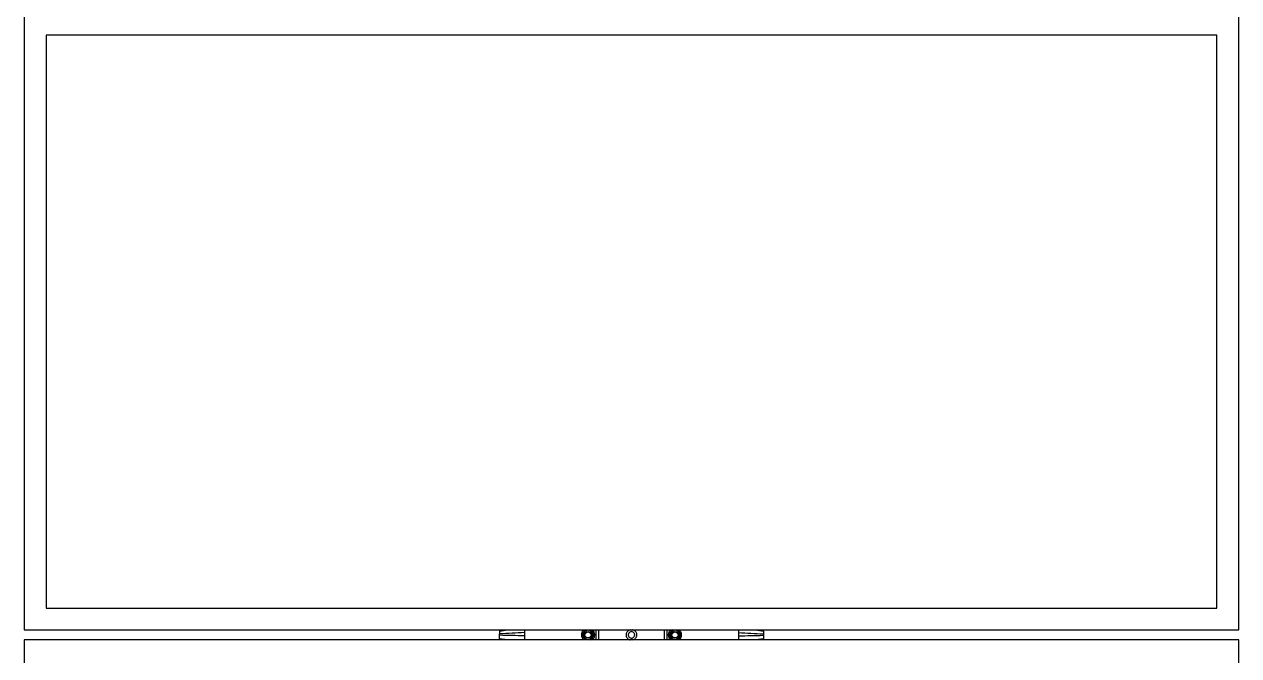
# Model space of a CAD drawing. Header units: inches. Extents: x -1851 to 6314, y -1304 to 4687.
# Drawn here: x 1504.9 to 1594.5, y 1555.6 to 1602.1 of the extents above; entities that cross this region are included whole.
import ezdxf

# ---------------------------------------------------------------- set-up
doc = ezdxf.new("R2010")
doc.units = ezdxf.units.IN
doc.header["$MEASUREMENT"] = 0
doc.layers.add('E-ARRY-TABL', color=9, linetype='Continuous')

# ---------------------------------------------------------------- blocks, each defined once
blk = doc.blocks.new('A$C1ac49d95')
at = {"layer": 'E-ARRY-TABL'}
for p, q in [((0, 1614.895), (0, 1569.484)), ((89.54, 1569.484), (89.54, 1614.895)), ((1.602, 1613.293), (1.602, 1571.086)), ((87.938, 1613.293), (1.602, 1613.293)), ((87.938, 1571.086), (87.938, 1613.293)), ((1.602, 1571.086), (87.938, 1571.086)), ((1.602, 1571.086), (87.938, 1571.086)), ((0, 1569.484), (89.54, 1569.484)), ((0, 1569.484), (89.54, 1569.484)), ((89.54, 1568.752), (0, 1568.752)), ((0, 1568.752), (0, 1523.341)), ((89.54, 1568.752), (0, 1568.752)), ((89.54, 1568.752), (0, 1568.752)), ((35.042, 1569.404), (35.628, 1569.484)), ((35.042, 1569.404), (35.628, 1569.484)), ((35.629, 1568.752), (35.042, 1568.831)), ((35.629, 1568.752), (35.042, 1568.831)), ((41.231, 1569.476), (41.24, 1569.484)), ((41.231, 1569.476), (41.24, 1569.484)), ((41.606, 1569.484), (41.735, 1569.409)), ((41.606, 1569.484), (41.735, 1569.409)), ((41.744, 1569.484), (41.77, 1569.47)), ((41.744, 1569.484), (41.77, 1569.47)), ((41.9, 1568.76), (41.891, 1568.752)), ((41.9, 1568.76), (41.891, 1568.752)), ((47.643, 1569.478), (47.649, 1569.484)), ((47.643, 1569.478), (47.649, 1569.484)), ((47.796, 1568.752), (47.767, 1568.767)), ((47.796, 1568.752), (47.767, 1568.767)), ((47.932, 1568.752), (47.803, 1568.827)), ((47.932, 1568.752), (47.803, 1568.827)), ((48.306, 1568.757), (48.3, 1568.752)), ((48.306, 1568.757), (48.3, 1568.752)), ((53.911, 1569.484), (54.498, 1569.404)), ((53.911, 1569.484), (54.498, 1569.404)), ((54.498, 1568.831), (53.911, 1568.752)), ((54.498, 1568.831), (53.911, 1568.752)), ((89.54, 1523.341), (89.54, 1568.752))]:
    blk.add_line(p, q, dxfattribs=at)
for centre, radius in [((41.566, 1569.118), 0.241), ((41.566, 1569.118), 0.241), ((41.566, 1569.118), 0.229), ((41.566, 1569.118), 0.229), ((47.974, 1569.118), 0.241), ((47.974, 1569.118), 0.241), ((47.974, 1569.118), 0.229), ((47.974, 1569.118), 0.229)]:
    blk.add_circle(centre, radius, dxfattribs=at)
for centre, radius, start, end in [((41.566, 1569.118), 0.49, 166.74756, 177.99756), ((41.566, 1569.118), 0.49, 166.74756, 177.99756), ((41.566, 1569.118), 0.49, 177.99756, 189.24756), ((41.566, 1569.118), 0.49, 177.99756, 189.24756), ((41.566, 1569.118), 0.49, 189.24756, 200.49756), ((41.566, 1569.118), 0.49, 189.24756, 200.49756), ((41.566, 1569.118), 0.49, 155.49756, 166.74756), ((41.566, 1569.118), 0.49, 155.49756, 166.74756), ((41.566, 1569.118), 0.49, 200.49756, 211.74756), ((41.566, 1569.118), 0.49, 200.49756, 211.74756), ((41.566, 1569.118), 0.49, 144.24756, 155.49756), ((41.566, 1569.118), 0.49, 144.24756, 155.49756), ((41.566, 1569.118), 0.49, 211.74756, 222.99756), ((41.566, 1569.118), 0.49, 211.74756, 222.99756), ((41.566, 1569.118), 0.407, 115.98923, 244.01077), ((41.566, 1569.118), 0.407, 115.98923, 244.01077), ((41.566, 1569.118), 0.49, 132.99756, 144.24756), ((41.566, 1569.118), 0.49, 132.99756, 144.24756), ((41.566, 1569.118), 0.49, 222.99756, 228.38839), ((41.566, 1569.118), 0.49, 222.99756, 228.38839), ((41.566, 1569.118), 0.337, 119.87256, 179.87256), ((41.566, 1569.118), 0.337, 119.87256, 179.87256), ((41.566, 1569.118), 0.337, 179.87256, 239.87256), ((41.566, 1569.118), 0.337, 179.87256, 239.87256), ((41.566, 1569.118), 0.337, 239.87256, 299.87256), ((41.566, 1569.118), 0.337, 239.87256, 299.87256), ((41.566, 1569.118), 0.337, 59.87256, 119.87256), ((41.566, 1569.118), 0.337, 59.87256, 119.87256), ((41.566, 1569.118), 0.337, 299.87256, 359.87256), ((41.566, 1569.118), 0.337, 299.87256, 359.87256), ((41.566, 1569.118), 0.337, 359.87256, 59.87256), ((41.566, 1569.118), 0.337, 359.87256, 59.87256), ((41.566, 1569.118), 0.407, 295.98923, 59.87256), ((41.566, 1569.118), 0.407, 295.98923, 59.87256), ((41.566, 1569.118), 0.49, 42.99756, 48.38839), ((41.566, 1569.118), 0.49, 42.99756, 48.38839), ((41.566, 1569.118), 0.49, 312.99756, 324.24756), ((41.566, 1569.118), 0.49, 312.99756, 324.24756), ((41.566, 1569.118), 0.49, 31.74756, 42.99756), ((41.566, 1569.118), 0.49, 31.74756, 42.99756), ((41.566, 1569.118), 0.49, 324.24756, 335.49756), ((41.566, 1569.118), 0.49, 324.24756, 335.49756), ((41.566, 1569.118), 0.49, 20.49756, 31.74756), ((41.566, 1569.118), 0.49, 20.49756, 31.74756), ((41.566, 1569.118), 0.49, 335.49756, 346.74756), ((41.566, 1569.118), 0.49, 335.49756, 346.74756), ((41.566, 1569.118), 0.49, 9.24756, 20.49756), ((41.566, 1569.118), 0.49, 9.24756, 20.49756), ((41.566, 1569.118), 0.49, 346.74756, 357.99756), ((41.566, 1569.118), 0.49, 346.74756, 357.99756), ((41.566, 1569.118), 0.49, 357.99756, 9.24756), ((41.566, 1569.118), 0.49, 357.99756, 9.24756), ((47.974, 1569.118), 0.49, 177.6185, 188.8685), ((47.974, 1569.118), 0.49, 177.6185, 188.8685), ((47.974, 1569.118), 0.49, 166.3685, 177.6185), ((47.974, 1569.118), 0.49, 166.3685, 177.6185), ((47.974, 1569.118), 0.49, 188.8685, 200.1185), ((47.974, 1569.118), 0.49, 188.8685, 200.1185), ((47.974, 1569.118), 0.49, 155.1185, 166.3685), ((47.974, 1569.118), 0.49, 155.1185, 166.3685), ((47.974, 1569.118), 0.49, 200.1185, 211.3685), ((47.974, 1569.118), 0.49, 200.1185, 211.3685), ((47.974, 1569.118), 0.49, 143.8685, 155.1185), ((47.974, 1569.118), 0.49, 143.8685, 155.1185), ((47.974, 1569.118), 0.49, 211.3685, 222.6185), ((47.974, 1569.118), 0.49, 211.3685, 222.6185), ((47.974, 1569.118), 0.407, 115.98923, 239.4935), ((47.974, 1569.118), 0.407, 115.98923, 239.4935), ((47.974, 1569.118), 0.49, 132.6185, 143.8685), ((47.974, 1569.118), 0.49, 132.6185, 143.8685), ((47.974, 1569.118), 0.49, 222.6185, 228.38839), ((47.974, 1569.118), 0.49, 222.6185, 228.38839), ((47.974, 1569.118), 0.337, 119.4935, 179.4935), ((47.974, 1569.118), 0.337, 119.4935, 179.4935), ((47.974, 1569.118), 0.337, 179.4935, 239.4935), ((47.974, 1569.118), 0.337, 179.4935, 239.4935), ((47.974, 1569.118), 0.337, 239.4935, 299.4935), ((47.974, 1569.118), 0.337, 239.4935, 299.4935), ((47.974, 1569.118), 0.337, 59.4935, 119.4935), ((47.974, 1569.118), 0.337, 59.4935, 119.4935), ((47.974, 1569.118), 0.337, 299.4935, 359.4935), ((47.974, 1569.118), 0.337, 299.4935, 359.4935), ((47.974, 1569.118), 0.337, 359.4935, 59.4935), ((47.974, 1569.118), 0.337, 359.4935, 59.4935), ((47.974, 1569.118), 0.407, 295.98923, 64.01077), ((47.974, 1569.118), 0.407, 295.98923, 64.01077), ((47.974, 1569.118), 0.49, 42.6185, 48.38839), ((47.974, 1569.118), 0.49, 42.6185, 48.38839), ((47.974, 1569.118), 0.49, 312.6185, 323.8685), ((47.974, 1569.118), 0.49, 312.6185, 323.8685), ((47.974, 1569.118), 0.49, 31.3685, 42.6185), ((47.974, 1569.118), 0.49, 31.3685, 42.6185), ((47.974, 1569.118), 0.49, 323.8685, 335.1185), ((47.974, 1569.118), 0.49, 323.8685, 335.1185), ((47.974, 1569.118), 0.49, 20.1185, 31.3685), ((47.974, 1569.118), 0.49, 20.1185, 31.3685), ((47.974, 1569.118), 0.49, 335.1185, 346.3685), ((47.974, 1569.118), 0.49, 335.1185, 346.3685), ((47.974, 1569.118), 0.49, 8.8685, 20.1185), ((47.974, 1569.118), 0.49, 8.8685, 20.1185), ((47.974, 1569.118), 0.49, 346.3685, 357.6185), ((47.974, 1569.118), 0.49, 346.3685, 357.6185), ((47.974, 1569.118), 0.49, 357.6185, 8.8685), ((47.974, 1569.118), 0.49, 357.6185, 8.8685)]:
    blk.add_arc(centre, radius, start, end, dxfattribs=at)
for points, knots in [([(35.042, 1569.484), (35.042, 1569.476), (35.042, 1569.434), (35.042, 1569.417), (35.042, 1569.404)], [0, 0, 0, 0, 0.203252, 1, 1, 1, 1]), ([(35.042, 1569.484), (35.042, 1569.476), (35.042, 1569.434), (35.042, 1569.417), (35.042, 1569.404)], [0, 0, 0, 0, 0.203252, 1, 1, 1, 1]), ([(35.042, 1569.404), (35.042, 1569.389), (35.042, 1569.361), (35.042, 1569.329), (35.042, 1569.303), (35.042, 1569.26), (35.042, 1569.221), (35.042, 1569.198), (35.042, 1569.196)], [0, 0, 0, 0, 0.336782, 0.635414, 0.762435, 0.874639, 0.986818, 1, 1, 1, 1]), ([(35.042, 1569.404), (35.042, 1569.389), (35.042, 1569.361), (35.042, 1569.329), (35.042, 1569.303), (35.042, 1569.26), (35.042, 1569.221), (35.042, 1569.198), (35.042, 1569.196)], [0, 0, 0, 0, 0.336782, 0.635414, 0.762435, 0.874639, 0.986818, 1, 1, 1, 1]), ([(36.88, 1569.293), (36.574, 1569.273), (35.962, 1569.232), (35.349, 1569.208), (35.042, 1569.196)], [0, 0, 0, 0, 0.50005, 1, 1, 1, 1]), ([(36.88, 1569.293), (36.574, 1569.273), (35.962, 1569.232), (35.349, 1569.208), (35.042, 1569.196)], [0, 0, 0, 0, 0.50005, 1, 1, 1, 1]), ([(35.042, 1569.088), (35.042, 1569.091), (35.042, 1569.096), (35.042, 1569.103), (35.042, 1569.107), (35.042, 1569.111), (35.042, 1569.112), (35.042, 1569.115), (35.042, 1569.12), (35.042, 1569.127), (35.042, 1569.135), (35.042, 1569.149), (35.042, 1569.169), (35.042, 1569.186), (35.042, 1569.196)], [0, 0, 0, 0, 0.088793, 0.125267, 0.198197, 0.211435, 0.224673, 0.237912, 0.290865, 0.355531, 0.420207, 0.526263, 0.726626, 1, 1, 1, 1]), ([(35.042, 1569.088), (35.042, 1569.091), (35.042, 1569.096), (35.042, 1569.103), (35.042, 1569.107), (35.042, 1569.111), (35.042, 1569.112), (35.042, 1569.115), (35.042, 1569.12), (35.042, 1569.127), (35.042, 1569.135), (35.042, 1569.149), (35.042, 1569.169), (35.042, 1569.186), (35.042, 1569.196)], [0, 0, 0, 0, 0.088793, 0.125267, 0.198197, 0.211435, 0.224673, 0.237912, 0.290865, 0.355531, 0.420207, 0.526263, 0.726626, 1, 1, 1, 1]), ([(36.88, 1569.039), (36.574, 1569.05), (35.962, 1569.072), (35.349, 1569.082), (35.042, 1569.088)], [0, 0, 0, 0, 0.500037, 1, 1, 1, 1]), ([(35.042, 1568.831), (35.042, 1568.836), (35.042, 1568.866), (35.042, 1568.892), (35.042, 1568.938), (35.042, 1568.98), (35.042, 1569.031), (35.042, 1569.069), (35.042, 1569.088)], [0, 0, 0, 0, 0.104408, 0.610093, 0.713229, 0.816381, 0.906958, 1, 1, 1, 1]), ([(36.88, 1569.039), (36.574, 1569.05), (35.962, 1569.072), (35.349, 1569.082), (35.042, 1569.088)], [0, 0, 0, 0, 0.500037, 1, 1, 1, 1]), ([(35.042, 1568.831), (35.042, 1568.836), (35.042, 1568.866), (35.042, 1568.892), (35.042, 1568.938), (35.042, 1568.98), (35.042, 1569.031), (35.042, 1569.069), (35.042, 1569.088)], [0, 0, 0, 0, 0.104408, 0.610093, 0.713229, 0.816381, 0.906958, 1, 1, 1, 1]), ([(35.042, 1568.831), (35.042, 1568.817), (35.042, 1568.801), (35.042, 1568.759), (35.042, 1568.752)], [0, 0, 0, 0, 0.829246, 1, 1, 1, 1]), ([(35.042, 1568.831), (35.042, 1568.817), (35.042, 1568.801), (35.042, 1568.759), (35.042, 1568.752)], [0, 0, 0, 0, 0.829246, 1, 1, 1, 1]), ([(36.878, 1569.484), (36.878, 1569.471), (36.879, 1569.443), (36.88, 1569.378), (36.88, 1569.321), (36.88, 1569.293)], [0, 0, 0, 0, 0.284877, 0.644723, 1, 1, 1, 1]), ([(36.878, 1569.484), (36.878, 1569.471), (36.879, 1569.443), (36.88, 1569.378), (36.88, 1569.321), (36.88, 1569.293)], [0, 0, 0, 0, 0.284877, 0.644723, 1, 1, 1, 1]), ([(36.88, 1569.039), (36.88, 1569.011), (36.88, 1568.949), (36.88, 1568.864), (36.879, 1568.793), (36.878, 1568.764), (36.878, 1568.752)], [0, 0, 0, 0, 0.237682, 0.511298, 0.79146, 1, 1, 1, 1]), ([(36.88, 1569.039), (36.88, 1569.011), (36.88, 1568.949), (36.88, 1568.864), (36.879, 1568.793), (36.878, 1568.764), (36.878, 1568.752)], [0, 0, 0, 0, 0.237682, 0.511298, 0.79146, 1, 1, 1, 1]), ([(36.88, 1569.293), (36.88, 1569.254), (36.88, 1569.207), (36.88, 1569.152), (36.88, 1569.127), (36.88, 1569.106), (36.88, 1569.09), (36.88, 1569.079), (36.88, 1569.063), (36.88, 1569.048), (36.88, 1569.039)], [0, 0, 0, 0, 0.473901, 0.566584, 0.646097, 0.76529, 0.812852, 0.824689, 0.893505, 1, 1, 1, 1]), ([(36.88, 1569.293), (36.88, 1569.254), (36.88, 1569.207), (36.88, 1569.152), (36.88, 1569.127), (36.88, 1569.106), (36.88, 1569.09), (36.88, 1569.079), (36.88, 1569.063), (36.88, 1569.048), (36.88, 1569.039)], [0, 0, 0, 0, 0.473901, 0.566584, 0.646097, 0.76529, 0.812852, 0.824689, 0.893505, 1, 1, 1, 1]), ([(41.228, 1569.119), (41.228, 1569.123), (41.229, 1569.189), (41.229, 1569.253), (41.229, 1569.313)], [0, 0, 0, 0, 0.07022, 1, 1, 1, 1]), ([(41.228, 1569.119), (41.228, 1569.123), (41.229, 1569.189), (41.229, 1569.253), (41.229, 1569.313)], [0, 0, 0, 0, 0.07022, 1, 1, 1, 1]), ([(41.228, 1568.924), (41.228, 1568.955), (41.228, 1569.019), (41.228, 1569.085), (41.228, 1569.119)], [0, 0, 0, 0, 0.495458, 1, 1, 1, 1]), ([(41.228, 1568.924), (41.228, 1568.955), (41.228, 1569.019), (41.228, 1569.085), (41.228, 1569.119)], [0, 0, 0, 0, 0.495458, 1, 1, 1, 1]), ([(41.396, 1568.826), (41.352, 1568.852), (41.295, 1568.885), (41.24, 1568.917), (41.228, 1568.924)], [0, 0, 0, 0, 0.774619, 1, 1, 1, 1]), ([(41.396, 1568.826), (41.352, 1568.852), (41.295, 1568.885), (41.24, 1568.917), (41.228, 1568.924)], [0, 0, 0, 0, 0.774619, 1, 1, 1, 1]), ([(41.229, 1569.313), (41.256, 1569.329), (41.312, 1569.361), (41.369, 1569.394), (41.398, 1569.41)], [0, 0, 0, 0, 0.495458, 1, 1, 1, 1]), ([(41.229, 1569.313), (41.256, 1569.329), (41.312, 1569.361), (41.369, 1569.394), (41.398, 1569.41)], [0, 0, 0, 0, 0.495458, 1, 1, 1, 1]), ([(41.525, 1568.752), (41.496, 1568.768), (41.454, 1568.793), (41.41, 1568.818), (41.396, 1568.826)], [0, 0, 0, 0, 0.681174, 1, 1, 1, 1]), ([(41.525, 1568.752), (41.496, 1568.768), (41.454, 1568.793), (41.41, 1568.818), (41.396, 1568.826)], [0, 0, 0, 0, 0.681174, 1, 1, 1, 1]), ([(41.398, 1569.41), (41.402, 1569.412), (41.445, 1569.437), (41.488, 1569.462), (41.526, 1569.484)], [0, 0, 0, 0, 0.092197, 1, 1, 1, 1]), ([(41.398, 1569.41), (41.402, 1569.412), (41.445, 1569.437), (41.488, 1569.462), (41.526, 1569.484)], [0, 0, 0, 0, 0.092197, 1, 1, 1, 1]), ([(41.733, 1568.825), (41.729, 1568.823), (41.686, 1568.798), (41.643, 1568.774), (41.605, 1568.752)], [0, 0, 0, 0, 0.092197, 1, 1, 1, 1]), ([(41.733, 1568.825), (41.729, 1568.823), (41.686, 1568.798), (41.643, 1568.774), (41.605, 1568.752)], [0, 0, 0, 0, 0.092197, 1, 1, 1, 1]), ([(41.902, 1568.922), (41.875, 1568.907), (41.819, 1568.875), (41.762, 1568.842), (41.733, 1568.825)], [0, 0, 0, 0, 0.495458, 1, 1, 1, 1]), ([(41.902, 1568.922), (41.875, 1568.907), (41.819, 1568.875), (41.762, 1568.842), (41.733, 1568.825)], [0, 0, 0, 0, 0.495458, 1, 1, 1, 1]), ([(41.735, 1569.409), (41.749, 1569.401), (41.806, 1569.368), (41.861, 1569.336), (41.903, 1569.312)], [0, 0, 0, 0, 0.243166, 1, 1, 1, 1]), ([(41.735, 1569.409), (41.749, 1569.401), (41.806, 1569.368), (41.861, 1569.336), (41.903, 1569.312)], [0, 0, 0, 0, 0.243166, 1, 1, 1, 1]), ([(41.903, 1569.117), (41.903, 1569.112), (41.903, 1569.047), (41.902, 1568.982), (41.902, 1568.922)], [0, 0, 0, 0, 0.07022, 1, 1, 1, 1]), ([(41.903, 1569.117), (41.903, 1569.112), (41.903, 1569.047), (41.902, 1568.982), (41.902, 1568.922)], [0, 0, 0, 0, 0.07022, 1, 1, 1, 1]), ([(41.903, 1569.312), (41.903, 1569.28), (41.903, 1569.216), (41.903, 1569.15), (41.903, 1569.117)], [0, 0, 0, 0, 0.495458, 1, 1, 1, 1]), ([(41.903, 1569.312), (41.903, 1569.28), (41.903, 1569.216), (41.903, 1569.15), (41.903, 1569.117)], [0, 0, 0, 0, 0.495458, 1, 1, 1, 1]), ([(42.133, 1569.484), (42.133, 1569.455), (42.135, 1569.211), (42.134, 1568.967), (42.133, 1568.752)], [0, 0, 0, 0, 0.11696, 1, 1, 1, 1]), ([(42.133, 1569.484), (42.133, 1569.455), (42.135, 1569.211), (42.134, 1568.967), (42.133, 1568.752)], [0, 0, 0, 0, 0.11696, 1, 1, 1, 1]), ([(42.361, 1568.752), (42.362, 1568.968), (42.363, 1569.212), (42.362, 1569.456), (42.361, 1569.484)], [0, 0, 0, 0, 0.884967, 1, 1, 1, 1]), ([(42.361, 1568.752), (42.362, 1568.968), (42.363, 1569.212), (42.362, 1569.456), (42.361, 1569.484)], [0, 0, 0, 0, 0.884967, 1, 1, 1, 1]), ([(44.699, 1569.484), (44.679, 1569.482), (44.616, 1569.475), (44.521, 1569.419), (44.43, 1569.326), (44.377, 1569.206), (44.368, 1569.077), (44.405, 1568.952), (44.483, 1568.848), (44.583, 1568.775), (44.659, 1568.759), (44.692, 1568.752)], [0, 0, 0, 0, 0.055467, 0.17874, 0.301068, 0.422075, 0.541486, 0.660551, 0.781494, 0.905316, 1, 1, 1, 1]), ([(44.699, 1569.484), (44.679, 1569.482), (44.616, 1569.475), (44.521, 1569.419), (44.43, 1569.326), (44.377, 1569.206), (44.368, 1569.077), (44.405, 1568.952), (44.483, 1568.848), (44.583, 1568.775), (44.659, 1568.759), (44.692, 1568.752)], [0, 0, 0, 0, 0.055467, 0.17874, 0.301068, 0.422075, 0.541486, 0.660551, 0.781494, 0.905316, 1, 1, 1, 1]), ([(45.002, 1569.17), (45.005, 1569.144), (45.011, 1569.099), (44.993, 1569.028), (44.958, 1568.965), (44.897, 1568.912), (44.822, 1568.881), (44.741, 1568.877), (44.663, 1568.9), (44.597, 1568.948), (44.551, 1569.014), (44.529, 1569.092), (44.534, 1569.173), (44.555, 1569.223), (44.584, 1569.268), (44.62, 1569.308), (44.691, 1569.347), (44.771, 1569.36), (44.851, 1569.346), (44.921, 1569.306), (44.976, 1569.246), (44.993, 1569.195), (45.002, 1569.17)], [0, 0, 0, 0, 0.053183, 0.090052, 0.143931, 0.197508, 0.250694, 0.303997, 0.357752, 0.411589, 0.465007, 0.518158, 0.571608, 0.625348, 0.625461, 0.67919, 0.732472, 0.785669, 0.839276, 0.893156, 0.946741, 1, 1, 1, 1]), ([(45.002, 1569.17), (45.005, 1569.144), (45.011, 1569.099), (44.993, 1569.028), (44.958, 1568.965), (44.897, 1568.912), (44.822, 1568.881), (44.741, 1568.877), (44.663, 1568.9), (44.597, 1568.948), (44.551, 1569.014), (44.529, 1569.092), (44.534, 1569.173), (44.555, 1569.223), (44.584, 1569.268), (44.62, 1569.308), (44.691, 1569.347), (44.771, 1569.36), (44.851, 1569.346), (44.921, 1569.306), (44.976, 1569.246), (44.993, 1569.195), (45.002, 1569.17)], [0, 0, 0, 0, 0.053183, 0.090052, 0.143931, 0.197508, 0.250694, 0.303997, 0.357752, 0.411589, 0.465007, 0.518158, 0.571608, 0.625348, 0.625461, 0.67919, 0.732472, 0.785669, 0.839276, 0.893156, 0.946741, 1, 1, 1, 1]), ([(45.164, 1569.075), (45.164, 1569.117), (45.166, 1569.203), (45.112, 1569.322), (45.022, 1569.417), (44.926, 1569.474), (44.861, 1569.481), (44.84, 1569.484)], [0, 0, 0, 0, 0.218328, 0.438188, 0.662256, 0.891223, 1, 1, 1, 1]), ([(45.164, 1569.075), (45.164, 1569.117), (45.166, 1569.203), (45.112, 1569.322), (45.022, 1569.417), (44.926, 1569.474), (44.861, 1569.481), (44.84, 1569.484)], [0, 0, 0, 0, 0.218328, 0.438188, 0.662256, 0.891223, 1, 1, 1, 1]), ([(44.862, 1568.752), (44.902, 1568.764), (44.983, 1568.789), (45.082, 1568.875), (45.144, 1568.975), (45.158, 1569.046), (45.164, 1569.075)], [0, 0, 0, 0, 0.263745, 0.540159, 0.814037, 1, 1, 1, 1]), ([(44.862, 1568.752), (44.902, 1568.764), (44.983, 1568.789), (45.082, 1568.875), (45.144, 1568.975), (45.158, 1569.046), (45.164, 1569.075)], [0, 0, 0, 0, 0.263745, 0.540159, 0.814037, 1, 1, 1, 1]), ([(47.178, 1569.484), (47.178, 1569.265), (47.177, 1569.021), (47.178, 1568.776), (47.178, 1568.752)], [0, 0, 0, 0, 0.898277, 1, 1, 1, 1]), ([(47.178, 1569.484), (47.178, 1569.265), (47.177, 1569.021), (47.178, 1568.776), (47.178, 1568.752)], [0, 0, 0, 0, 0.898277, 1, 1, 1, 1]), ([(47.407, 1568.752), (47.407, 1568.777), (47.405, 1569.021), (47.406, 1569.265), (47.407, 1569.484)], [0, 0, 0, 0, 0.103768, 1, 1, 1, 1]), ([(47.407, 1568.752), (47.407, 1568.777), (47.405, 1569.021), (47.406, 1569.265), (47.407, 1569.484)], [0, 0, 0, 0, 0.103768, 1, 1, 1, 1]), ([(47.635, 1568.926), (47.636, 1568.958), (47.636, 1569.022), (47.637, 1569.087), (47.637, 1569.121)], [0, 0, 0, 0, 0.495458, 1, 1, 1, 1]), ([(47.635, 1568.926), (47.636, 1568.958), (47.636, 1569.022), (47.637, 1569.087), (47.637, 1569.121)], [0, 0, 0, 0, 0.495458, 1, 1, 1, 1]), ([(47.803, 1568.827), (47.789, 1568.835), (47.733, 1568.869), (47.677, 1568.901), (47.635, 1568.926)], [0, 0, 0, 0, 0.243166, 1, 1, 1, 1]), ([(47.803, 1568.827), (47.789, 1568.835), (47.733, 1568.869), (47.677, 1568.901), (47.635, 1568.926)], [0, 0, 0, 0, 0.243166, 1, 1, 1, 1]), ([(47.637, 1569.121), (47.637, 1569.125), (47.638, 1569.191), (47.638, 1569.255), (47.639, 1569.315)], [0, 0, 0, 0, 0.07022, 1, 1, 1, 1]), ([(47.637, 1569.121), (47.637, 1569.125), (47.638, 1569.191), (47.638, 1569.255), (47.639, 1569.315)], [0, 0, 0, 0, 0.07022, 1, 1, 1, 1]), ([(47.639, 1569.315), (47.666, 1569.331), (47.722, 1569.362), (47.779, 1569.395), (47.808, 1569.411)], [0, 0, 0, 0, 0.495458, 1, 1, 1, 1]), ([(47.639, 1569.315), (47.666, 1569.331), (47.722, 1569.362), (47.779, 1569.395), (47.808, 1569.411)], [0, 0, 0, 0, 0.495458, 1, 1, 1, 1]), ([(47.808, 1569.411), (47.812, 1569.413), (47.856, 1569.438), (47.898, 1569.462), (47.937, 1569.484)], [0, 0, 0, 0, 0.092517, 1, 1, 1, 1]), ([(47.808, 1569.411), (47.812, 1569.413), (47.856, 1569.438), (47.898, 1569.462), (47.937, 1569.484)], [0, 0, 0, 0, 0.092517, 1, 1, 1, 1]), ([(48.14, 1568.824), (48.136, 1568.822), (48.093, 1568.797), (48.05, 1568.773), (48.012, 1568.752)], [0, 0, 0, 0, 0.092517, 1, 1, 1, 1]), ([(48.14, 1568.824), (48.136, 1568.822), (48.093, 1568.797), (48.05, 1568.773), (48.012, 1568.752)], [0, 0, 0, 0, 0.092517, 1, 1, 1, 1]), ([(48.017, 1569.484), (48.046, 1569.467), (48.088, 1569.442), (48.132, 1569.416), (48.145, 1569.408)], [0, 0, 0, 0, 0.682346, 1, 1, 1, 1]), ([(48.017, 1569.484), (48.046, 1569.467), (48.088, 1569.442), (48.132, 1569.416), (48.145, 1569.408)], [0, 0, 0, 0, 0.682346, 1, 1, 1, 1]), ([(48.31, 1568.92), (48.282, 1568.905), (48.227, 1568.873), (48.169, 1568.841), (48.14, 1568.824)], [0, 0, 0, 0, 0.495458, 1, 1, 1, 1]), ([(48.31, 1568.92), (48.282, 1568.905), (48.227, 1568.873), (48.169, 1568.841), (48.14, 1568.824)], [0, 0, 0, 0, 0.495458, 1, 1, 1, 1]), ([(48.145, 1569.408), (48.189, 1569.382), (48.246, 1569.349), (48.301, 1569.317), (48.313, 1569.309)], [0, 0, 0, 0, 0.774619, 1, 1, 1, 1]), ([(48.145, 1569.408), (48.189, 1569.382), (48.246, 1569.349), (48.301, 1569.317), (48.313, 1569.309)], [0, 0, 0, 0, 0.774619, 1, 1, 1, 1]), ([(48.311, 1569.115), (48.311, 1569.11), (48.311, 1569.044), (48.31, 1568.98), (48.31, 1568.92)], [0, 0, 0, 0, 0.07022, 1, 1, 1, 1]), ([(48.311, 1569.115), (48.311, 1569.11), (48.311, 1569.044), (48.31, 1568.98), (48.31, 1568.92)], [0, 0, 0, 0, 0.07022, 1, 1, 1, 1]), ([(48.313, 1569.309), (48.313, 1569.278), (48.312, 1569.214), (48.312, 1569.148), (48.311, 1569.115)], [0, 0, 0, 0, 0.495458, 1, 1, 1, 1]), ([(48.313, 1569.309), (48.313, 1569.278), (48.312, 1569.214), (48.312, 1569.148), (48.311, 1569.115)], [0, 0, 0, 0, 0.495458, 1, 1, 1, 1]), ([(52.662, 1569.484), (52.662, 1569.479), (52.661, 1569.459), (52.66, 1569.396), (52.66, 1569.328), (52.66, 1569.293)], [0, 0, 0, 0, 0.141531, 0.567145, 1, 1, 1, 1]), ([(52.662, 1569.484), (52.662, 1569.479), (52.661, 1569.459), (52.66, 1569.396), (52.66, 1569.328), (52.66, 1569.293)], [0, 0, 0, 0, 0.141531, 0.567145, 1, 1, 1, 1]), ([(52.66, 1569.293), (52.66, 1569.254), (52.66, 1569.207), (52.66, 1569.152), (52.66, 1569.127), (52.66, 1569.106), (52.66, 1569.09), (52.66, 1569.079), (52.66, 1569.063), (52.66, 1569.048), (52.66, 1569.039)], [0, 0, 0, 0, 0.473901, 0.566584, 0.646097, 0.76529, 0.812852, 0.824689, 0.893505, 1, 1, 1, 1]), ([(52.66, 1569.293), (52.966, 1569.273), (53.578, 1569.232), (54.191, 1569.208), (54.498, 1569.196)], [0, 0, 0, 0, 0.50005, 1, 1, 1, 1]), ([(52.66, 1569.293), (52.66, 1569.254), (52.66, 1569.207), (52.66, 1569.152), (52.66, 1569.127), (52.66, 1569.106), (52.66, 1569.09), (52.66, 1569.079), (52.66, 1569.063), (52.66, 1569.048), (52.66, 1569.039)], [0, 0, 0, 0, 0.473901, 0.566584, 0.646097, 0.76529, 0.812852, 0.824689, 0.893505, 1, 1, 1, 1]), ([(52.66, 1569.293), (52.966, 1569.273), (53.578, 1569.232), (54.191, 1569.208), (54.498, 1569.196)], [0, 0, 0, 0, 0.50005, 1, 1, 1, 1]), ([(52.66, 1569.039), (52.966, 1569.05), (53.578, 1569.072), (54.191, 1569.082), (54.498, 1569.088)], [0, 0, 0, 0, 0.500037, 1, 1, 1, 1]), ([(52.66, 1569.039), (52.966, 1569.05), (53.578, 1569.072), (54.191, 1569.082), (54.498, 1569.088)], [0, 0, 0, 0, 0.500037, 1, 1, 1, 1]), ([(52.66, 1569.039), (52.66, 1569.006), (52.659, 1568.935), (52.66, 1568.841), (52.661, 1568.777), (52.662, 1568.757), (52.662, 1568.752)], [0, 0, 0, 0, 0.272879, 0.587619, 0.897094, 1, 1, 1, 1]), ([(52.66, 1569.039), (52.66, 1569.006), (52.659, 1568.935), (52.66, 1568.841), (52.661, 1568.777), (52.662, 1568.757), (52.662, 1568.752)], [0, 0, 0, 0, 0.272879, 0.587619, 0.897094, 1, 1, 1, 1]), ([(54.498, 1569.404), (54.498, 1569.418), (54.498, 1569.435), (54.498, 1569.477), (54.498, 1569.484)], [0, 0, 0, 0, 0.829246, 1, 1, 1, 1]), ([(54.498, 1569.404), (54.498, 1569.418), (54.498, 1569.435), (54.498, 1569.477), (54.498, 1569.484)], [0, 0, 0, 0, 0.829246, 1, 1, 1, 1]), ([(54.498, 1569.404), (54.498, 1569.389), (54.498, 1569.359), (54.498, 1569.33), (54.498, 1569.296), (54.498, 1569.25), (54.498, 1569.213), (54.498, 1569.196)], [0, 0, 0, 0, 0.332265, 0.657492, 0.788305, 0.900705, 1, 1, 1, 1]), ([(54.498, 1569.404), (54.498, 1569.389), (54.498, 1569.359), (54.498, 1569.33), (54.498, 1569.296), (54.498, 1569.25), (54.498, 1569.213), (54.498, 1569.196)], [0, 0, 0, 0, 0.332265, 0.657492, 0.788305, 0.900705, 1, 1, 1, 1]), ([(54.498, 1569.196), (54.498, 1569.183), (54.498, 1569.164), (54.498, 1569.144), (54.498, 1569.136), (54.498, 1569.128), (54.498, 1569.121), (54.498, 1569.114), (54.498, 1569.112), (54.498, 1569.11), (54.498, 1569.107), (54.498, 1569.102), (54.498, 1569.095), (54.498, 1569.09), (54.498, 1569.088)], [0, 0, 0, 0, 0.37846, 0.52506, 0.56152, 0.597982, 0.743876, 0.762193, 0.780423, 0.789537, 0.825997, 0.862457, 0.935402, 1, 1, 1, 1]), ([(54.498, 1569.196), (54.498, 1569.183), (54.498, 1569.164), (54.498, 1569.144), (54.498, 1569.136), (54.498, 1569.128), (54.498, 1569.121), (54.498, 1569.114), (54.498, 1569.112), (54.498, 1569.11), (54.498, 1569.107), (54.498, 1569.102), (54.498, 1569.095), (54.498, 1569.09), (54.498, 1569.088)], [0, 0, 0, 0, 0.37846, 0.52506, 0.56152, 0.597982, 0.743876, 0.762193, 0.780423, 0.789537, 0.825997, 0.862457, 0.935402, 1, 1, 1, 1]), ([(54.498, 1569.088), (54.498, 1569.069), (54.498, 1569.029), (54.498, 1568.976), (54.498, 1568.933), (54.498, 1568.906), (54.498, 1568.874), (54.498, 1568.846), (54.498, 1568.831)], [0, 0, 0, 0, 0.090987, 0.194222, 0.297481, 0.412852, 0.694274, 1, 1, 1, 1]), ([(54.498, 1569.088), (54.498, 1569.069), (54.498, 1569.029), (54.498, 1568.976), (54.498, 1568.933), (54.498, 1568.906), (54.498, 1568.874), (54.498, 1568.846), (54.498, 1568.831)], [0, 0, 0, 0, 0.090987, 0.194222, 0.297481, 0.412852, 0.694274, 1, 1, 1, 1]), ([(54.498, 1568.752), (54.498, 1568.76), (54.498, 1568.802), (54.498, 1568.818), (54.498, 1568.831)], [0, 0, 0, 0, 0.203252, 1, 1, 1, 1]), ([(54.498, 1568.752), (54.498, 1568.76), (54.498, 1568.802), (54.498, 1568.818), (54.498, 1568.831)], [0, 0, 0, 0, 0.203252, 1, 1, 1, 1])]:
    blk.add_open_spline(points, degree=3, knots=knots, dxfattribs=at)

msp = doc.modelspace()

# ---------------------------------------------------------------- block references
msp.add_blockref('A$C1ac49d95', (1504.91807, -11.95114))

doc.saveas('drawing.dxf')
